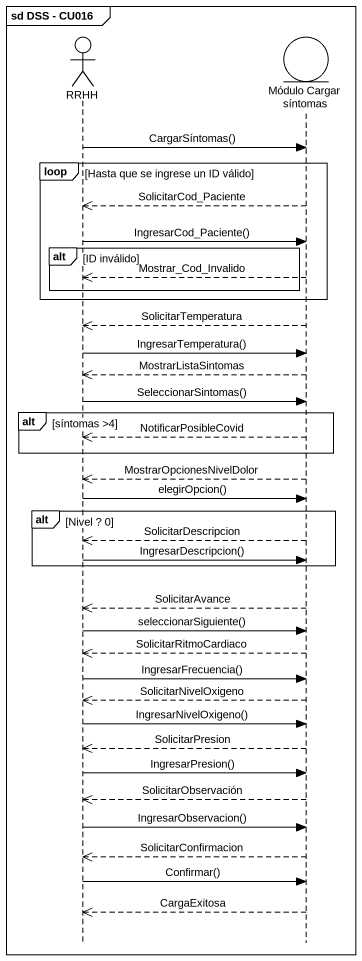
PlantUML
@startuml
mainframe sd DSS - CU016
hide footbox
actor RRHH
entity "Módulo Cargar síntomas" as Módulo_Cargar_síntomas

RRHH -> Módulo_Cargar_síntomas : CargarSíntomas()
loop Hasta que se ingrese un ID válido
  Módulo_Cargar_síntomas -->> RRHH : SolicitarCod_Paciente
  RRHH -> Módulo_Cargar_síntomas : IngresarCod_Paciente()
  alt ID inválido
    Módulo_Cargar_síntomas -->> RRHH : Mostrar_Cod_Invalido
  end
end
Módulo_Cargar_síntomas -->> RRHH : SolicitarTemperatura
RRHH -> Módulo_Cargar_síntomas : IngresarTemperatura()
Módulo_Cargar_síntomas -->> RRHH : MostrarListaSintomas
RRHH -> Módulo_Cargar_síntomas : SeleccionarSintomas()
alt síntomas >4
  Módulo_Cargar_síntomas -->> RRHH : NotificarPosibleCovid
end
Módulo_Cargar_síntomas -->> RRHH : MostrarOpcionesNivelDolor
RRHH -> Módulo_Cargar_síntomas : elegirOpcion()
alt Nivel ? 0
  Módulo_Cargar_síntomas -->> RRHH : SolicitarDescripcion
  RRHH -> Módulo_Cargar_síntomas : IngresarDescripcion()
end
Módulo_Cargar_síntomas -->> RRHH : SolicitarAvance
RRHH -> Módulo_Cargar_síntomas : seleccionarSiguiente()
Módulo_Cargar_síntomas -->> RRHH : SolicitarRitmoCardiaco
RRHH -> Módulo_Cargar_síntomas : IngresarFrecuencia()
Módulo_Cargar_síntomas -->> RRHH : SolicitarNivelOxigeno
RRHH -> Módulo_Cargar_síntomas : IngresarNivelOxigeno()
Módulo_Cargar_síntomas -->> RRHH : SolicitarPresion
RRHH -> Módulo_Cargar_síntomas : IngresarPresion()
Módulo_Cargar_síntomas -->> RRHH : SolicitarObservación
RRHH -> Módulo_Cargar_síntomas : IngresarObservacion()
Módulo_Cargar_síntomas -->> RRHH : SolicitarConfirmacion
RRHH -> Módulo_Cargar_síntomas : Confirmar()
Módulo_Cargar_síntomas -->> RRHH : CargaExitosa
@enduml
